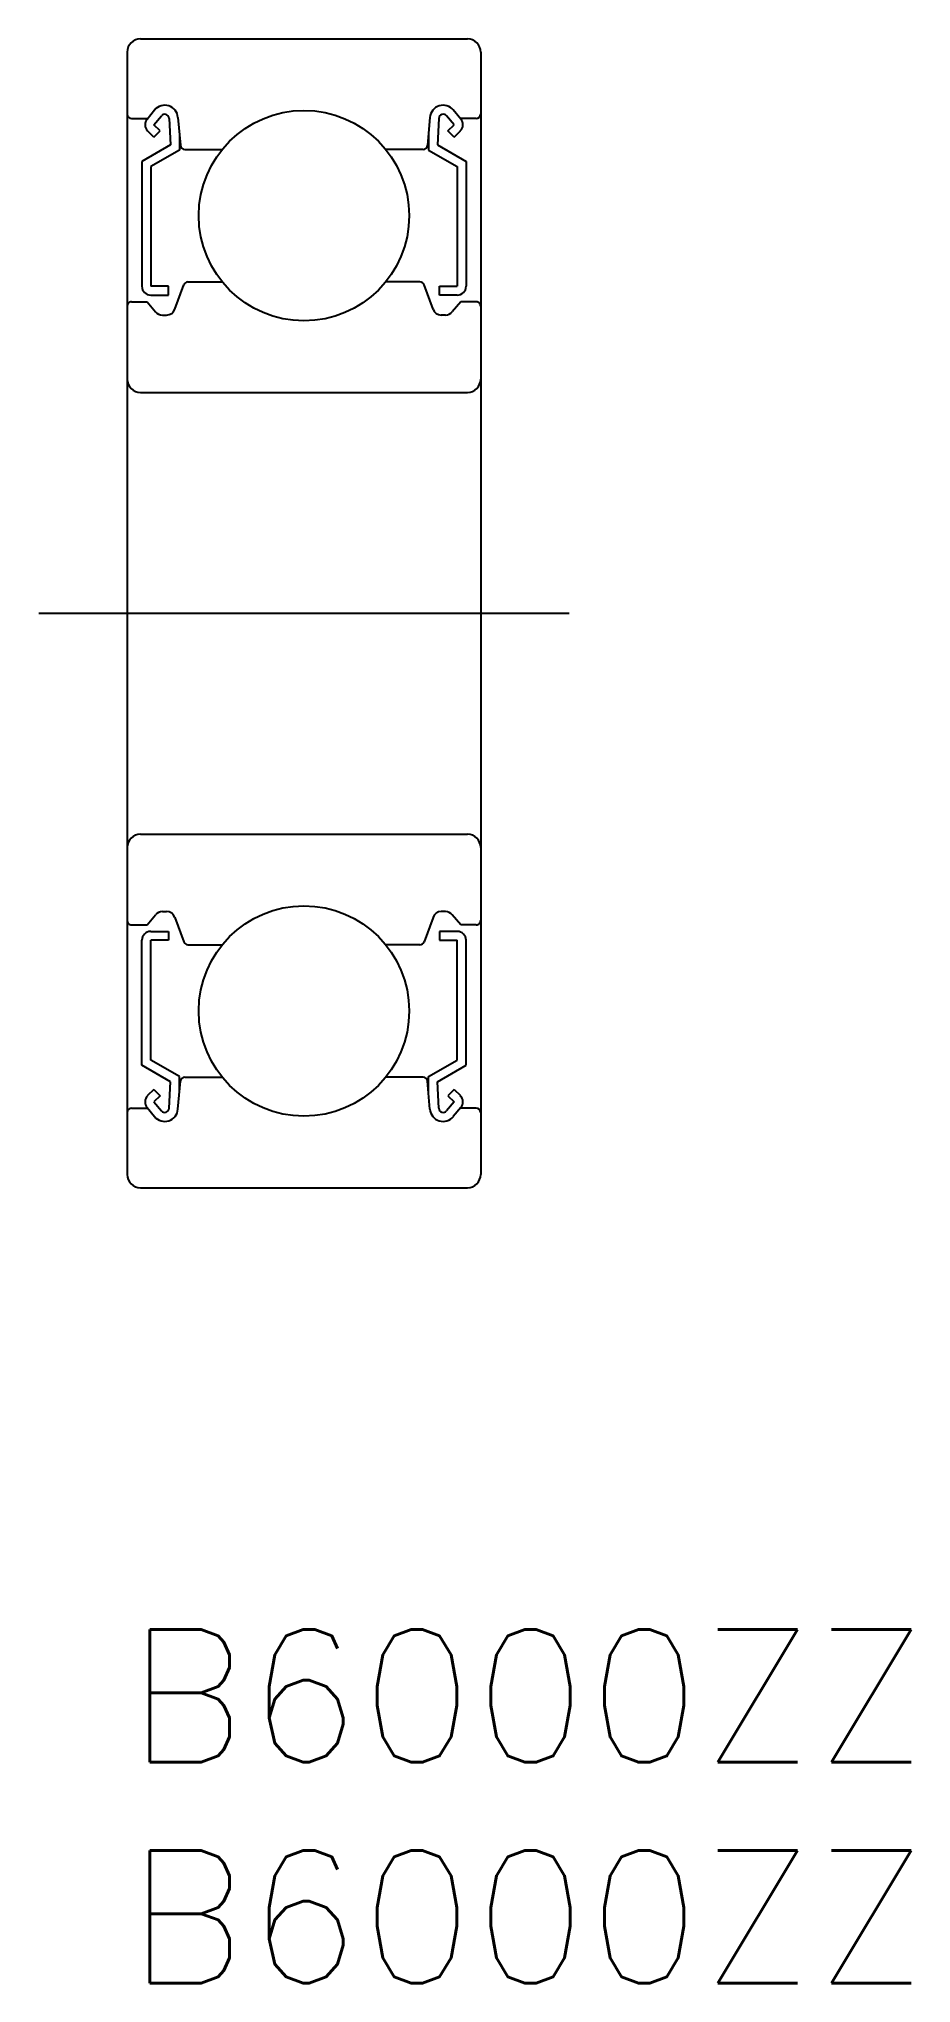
# Model space of a CAD drawing. Extents: x -2 to 17.7, y -8 to 36.
import ezdxf

# ---------------------------------------------------------------- set-up
doc = ezdxf.new("R2010")
doc.units = 0
doc.header["$LTSCALE"] = 0.5
doc.linetypes.add('CENTER', pattern=[50.8, 31.75, -6.35, 6.35, -6.35])
for name, color, linetype in [('MSM_CENTER', 1, 'CENTER'), ('MSM_CONTINUOUS', 7, 'CONTINUOUS'), ('MSM_PART_NUMBER', 7, 'CONTINUOUS')]:
    doc.layers.add(name, color=color, linetype=linetype)
doc.styles.get("Standard").update_dxf_attribs({"font": 'txt.shx', "height": 3, "bigfont": 'bigfont.shx'})

# ---------------------------------------------------------------- blocks, each defined once
blk = doc.blocks.new('*U2')
at = {"layer": 'MSM_PART_NUMBER'}
blk.add_text('B6000ZZ', height=3, dxfattribs=at).set_placement((0, -3))
blk = doc.blocks.new('*U3')
at = {"layer": 'MSM_PART_NUMBER'}
blk.add_text('B6000ZZ', height=3, dxfattribs=at).set_placement((0, -8))

msp = doc.modelspace()

# ---------------------------------------------------------------- linework, layer by layer
at = {"layer": 'MSM_CENTER'}
msp.add_line((-2, 23), (10, 23), dxfattribs=at)
at = {"layer": 'MSM_CONTINUOUS'}
for p, q in [((0, 35.7), (0, 10.3)), ((0.3, 36), (7.7, 36)), ((8, 35.7), (8, 10.3)), ((0.448, 34.186), (0.619, 34.391)), ((7.552, 34.186), (7.381, 34.391)), ((0.1, 34.2), (0.46, 34.2)), ((0.602, 33.775), (0.46, 33.916)), ((0.602, 34.058), (0.772, 34.26)), ((0.743, 33.917), (0.602, 34.058)), ((0.602, 33.775), (0.743, 33.917)), ((0.948, 34.201), (0.981, 33.601)), ((1.148, 34.224), (1.203, 33.591)), ((6.852, 34.224), (6.797, 33.591)), ((7.052, 34.201), (7.019, 33.601)), ((7.398, 34.058), (7.228, 34.26)), ((7.257, 33.917), (7.398, 34.058)), ((7.398, 33.775), (7.257, 33.917)), ((7.398, 33.775), (7.54, 33.916)), ((7.9, 34.2), (7.54, 34.2)), ((0.981, 33.601), (0.331, 33.225)), ((1.181, 33.485), (0.531, 33.11)), ((1.181, 33.846), (1.181, 33.485)), ((1.303, 33.5), (2.151, 33.5)), ((6.697, 33.5), (5.849, 33.5)), ((6.819, 33.846), (6.819, 33.485)), ((6.819, 33.485), (7.469, 33.11)), ((7.019, 33.601), (7.669, 33.225)), ((0.331, 33.225), (0.331, 30.4)), ((0.531, 33.11), (0.531, 30.4)), ((7.469, 33.11), (7.469, 30.4)), ((7.669, 33.225), (7.669, 30.4)), ((0.931, 30.4), (0.531, 30.4)), ((0.931, 30.2), (0.931, 30.4)), ((1.079, 29.882), (1.28, 30.434)), ((1.374, 30.5), (2.151, 30.5)), ((6.626, 30.5), (5.849, 30.5)), ((6.921, 29.882), (6.72, 30.434)), ((7.069, 30.4), (7.469, 30.4)), ((7.069, 30.2), (7.069, 30.4)), ((0.1, 30.05), (0.45, 30.05)), ((0.45, 30.05), (0.642, 29.822)), ((0.531, 30.2), (0.931, 30.2)), ((7.469, 30.2), (7.069, 30.2)), ((7.55, 30.05), (7.358, 29.822)), ((7.9, 30.05), (7.55, 30.05)), ((0.795, 29.75), (0.891, 29.75)), ((7.205, 29.75), (7.109, 29.75)), ((0.3, 28), (7.7, 28)), ((0.3, 18), (7.7, 18)), ((0.1, 15.95), (0.45, 15.95)), ((0.45, 15.95), (0.642, 16.178)), ((0.795, 16.25), (0.891, 16.25)), ((1.079, 16.118), (1.28, 15.566)), ((6.921, 16.118), (6.72, 15.566)), ((7.205, 16.25), (7.109, 16.25)), ((7.55, 15.95), (7.358, 16.178)), ((7.9, 15.95), (7.55, 15.95)), ((0.331, 12.775), (0.331, 15.6)), ((0.531, 15.8), (0.931, 15.8)), ((0.531, 12.89), (0.531, 15.6)), ((0.931, 15.6), (0.531, 15.6)), ((0.931, 15.8), (0.931, 15.6)), ((1.374, 15.5), (2.151, 15.5)), ((6.626, 15.5), (5.849, 15.5)), ((7.469, 15.8), (7.069, 15.8)), ((7.069, 15.8), (7.069, 15.6)), ((7.069, 15.6), (7.469, 15.6)), ((7.469, 12.89), (7.469, 15.6)), ((7.669, 12.775), (7.669, 15.6)), ((0.981, 12.399), (0.331, 12.775)), ((1.181, 12.515), (0.531, 12.89)), ((6.819, 12.515), (7.469, 12.89)), ((7.019, 12.399), (7.669, 12.775)), ((0.948, 11.799), (0.981, 12.399)), ((1.148, 11.776), (1.203, 12.409)), ((1.181, 12.154), (1.181, 12.515)), ((1.303, 12.5), (2.151, 12.5)), ((6.697, 12.5), (5.849, 12.5)), ((6.852, 11.776), (6.797, 12.409)), ((6.819, 12.154), (6.819, 12.515)), ((7.052, 11.799), (7.019, 12.399)), ((0.602, 12.225), (0.46, 12.084)), ((0.602, 12.225), (0.743, 12.083)), ((0.743, 12.083), (0.602, 11.942)), ((0.602, 11.942), (0.772, 11.74)), ((7.398, 11.942), (7.228, 11.74)), ((7.398, 12.225), (7.257, 12.083)), ((7.257, 12.083), (7.398, 11.942)), ((7.398, 12.225), (7.54, 12.084)), ((0.1, 11.8), (0.46, 11.8)), ((0.448, 11.814), (0.619, 11.609)), ((7.552, 11.814), (7.381, 11.609)), ((7.9, 11.8), (7.54, 11.8)), ((0.3, 10), (7.7, 10))]:
    msp.add_line(p, q, dxfattribs=at)
for centre in [(4, 32), (4, 14)]:
    msp.add_circle(centre, 2.381, dxfattribs=at)
for centre, radius, start, end in [((0.3, 35.7), 0.3, 90, 180), ((7.7, 35.7), 0.3, 0, 90), ((0.849, 34.198), 0.3, 4.9354, 140.137), ((7.151, 34.198), 0.3, 39.863, 175.0646), ((0.1, 34.3), 0.1, 180, 270), ((0.602, 34.058), 0.2, 140.137, 225.002), ((0.849, 34.196), 0.1, 3.1017, 139.9503), ((7.151, 34.196), 0.1, 40.0497, 176.8983), ((7.398, 34.058), 0.2, 314.998, 39.863), ((7.9, 34.3), 0.1, 270, 0), ((1.303, 33.6), 0.1, 184.9354, 270), ((6.697, 33.6), 0.1, 270, 355.0646), ((0.531, 30.4), 0.2, 180, 270), ((1.374, 30.4), 0.1, 90, 159.9916), ((6.626, 30.4), 0.1, 20.0084, 90), ((7.469, 30.4), 0.2, 270, 0), ((0.1, 29.95), 0.1, 90, 180.8103), ((7.9, 29.95), 0.1, 359.1897, 90), ((0.795, 29.95), 0.2, 219.9762, 270), ((0.891, 29.95), 0.2, 270, 339.9916), ((7.109, 29.95), 0.2, 200.0084, 270), ((7.205, 29.95), 0.2, 270, 320.0238), ((0.3, 28.3), 0.3, 180, 270), ((7.7, 28.3), 0.3, 270, 0), ((0.3, 17.7), 0.3, 90, 180), ((7.7, 17.7), 0.3, 0, 90), ((0.1, 16.05), 0.1, 179.1897, 270), ((0.795, 16.05), 0.2, 90, 140.0238), ((0.891, 16.05), 0.2, 20.0084, 90), ((7.109, 16.05), 0.2, 90, 159.9916), ((7.205, 16.05), 0.2, 39.9762, 90), ((7.9, 16.05), 0.1, 270, 0.8103), ((0.531, 15.6), 0.2, 90, 180), ((1.374, 15.6), 0.1, 200.0084, 270), ((6.626, 15.6), 0.1, 270, 339.9916), ((7.469, 15.6), 0.2, 0, 90), ((1.303, 12.4), 0.1, 90, 175.0646), ((6.697, 12.4), 0.1, 4.9354, 90), ((0.602, 11.942), 0.2, 134.998, 219.863), ((7.398, 11.942), 0.2, 320.137, 45.002), ((0.1, 11.7), 0.1, 90, 180), ((0.849, 11.802), 0.3, 219.863, 355.0646), ((0.849, 11.804), 0.1, 220.0497, 356.8983), ((7.151, 11.802), 0.3, 184.9354, 320.137), ((7.151, 11.804), 0.1, 183.1017, 319.9503), ((7.9, 11.7), 0.1, 0, 90), ((0.3, 10.3), 0.3, 180, 270), ((7.7, 10.3), 0.3, 270, 0)]:
    msp.add_arc(centre, radius, start, end, dxfattribs=at)

# ---------------------------------------------------------------- block references
for name in ['*U2', '*U3']:
    msp.add_blockref(name, (0, 0), dxfattribs=at)

doc.saveas('drawing.dxf')
